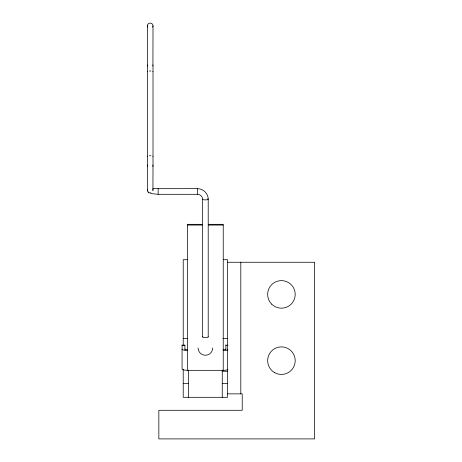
<?xml version="1.0" encoding="UTF-8"?>
<svg xmlns="http://www.w3.org/2000/svg" width="462" height="462" viewBox="0 0 462 462"><rect width="100%" height="100%" fill="white"/><g stroke="black" fill="none" stroke-linecap="round" stroke-linejoin="round"><path stroke-width="0.69" d="M147.459 190.852L147.459 165.015M147.361 190.13L147.459 189.408M152.916 166.459L152.916 165.015M152.916 190.852L153.014 165.737M147.459 66.349L147.459 64.957M152.916 66.349L153.014 25.785M147.459 71.425L147.459 71.725M152.916 71.725L152.916 71.425M147.459 156.121L147.459 156.422M152.916 156.422L152.916 156.121M150.918 192.821L149.457 192.821M149.457 71.015L150.918 71.015M149.457 155.711L150.918 155.711M153.032 188.311L158.137 188.675L197.441 188.663C203.089 188.612 208.241 193.439 208.212 199.162L208.212 336.913M150.618 193.561L158.137 194.306L197.441 194.317C200.312 194.467 202.587 196.431 202.564 199.162L202.564 336.913M202.535 224.324L187.549 224.324L187.549 370.322L223.227 370.322A5.475 1.432 0 0 0 227.968 369.606M208.241 224.324L223.227 224.324L223.227 370.322M187.549 225.063L202.298 225.063M208.477 225.063L223.227 225.063M187.508 259.702L183.218 259.702L183.218 345.622M223.267 259.702L227.558 259.702L227.558 397.303L183.218 397.303L183.218 369.207M227.558 262.26L314.639 262.26L314.639 438.9L158.841 438.9L158.841 410.285L242.215 410.285L242.215 393.855L227.558 393.855M183.218 338.444L187.855 338.444M222.921 338.444L227.558 338.444M182.068 345.229L184.898 345.229M225.878 345.229L227.997 345.229M222.257 371.246L227.558 371.246M183.218 383.61L188.519 383.61M222.257 383.61L227.558 383.61M148.527 192.538L147.742 191.522L149.093 192.954M152.916 64.957L153.014 65.65M152.916 189.408L153.014 190.13M147.361 165.737L147.459 166.459M240.806 262.26L240.806 393.855M225.878 344.895L225.878 349.728M222.257 370.027L222.257 397.303M197.441 188.663L197.441 194.317M188.519 370.027L188.519 397.303M184.898 344.895L184.898 349.728M182.068 344.895L182.068 368.89A5.475 1.432 0 0 0 187.549 370.322M158.137 188.675L158.137 194.306M153.014 66.551L153.014 165.223M147.361 25.785L147.361 65.65M147.361 66.551L147.361 165.223M225.878 349.11A2.651 0.693 0 0 1 223.227 349.803M227.968 349.826A5.475 1.432 0 0 1 223.227 350.543M187.549 349.803A2.651 0.693 0 0 1 184.898 349.11M187.549 350.543A5.475 1.432 0 0 1 182.068 349.11M208.119 336.723A2.824 0.739 0 0 1 205.018 337.647A2.824 0.739 0 0 1 202.939 336.544M207.836 198.793A2.824 0.739 0 0 1 206.121 199.873A2.824 0.739 0 0 1 202.564 199.162M147.742 27.131A2.824 2.685 0 0 1 150.19 23.1A2.824 2.685 0 0 1 152.633 27.131M212.716 347.932A7.328 7.328 0 0 1 205.388 355.261A7.328 7.328 0 0 1 198.059 347.932M274.543 372.58A13.779 13.779 0 0 0 295.206 360.649A13.779 13.779 0 0 0 274.543 348.718A13.779 13.779 0 0 0 274.543 372.58M271.691 304.152A13.779 13.779 0 0 0 294.739 297.973A13.779 13.779 0 0 0 277.864 281.098A13.779 13.779 0 0 0 271.691 304.152"/></g></svg>
